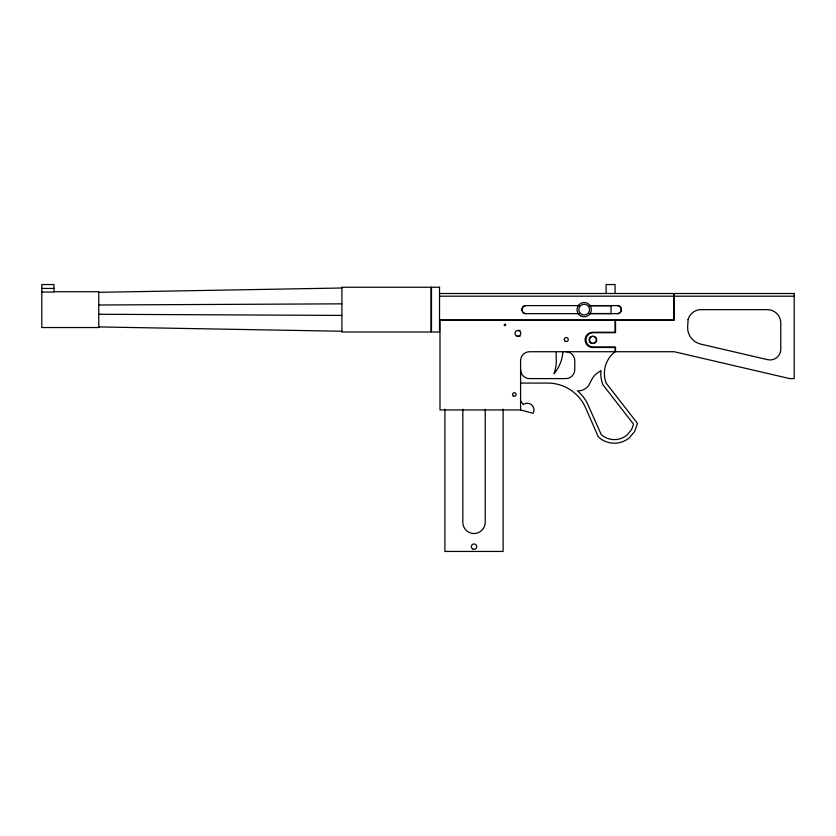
<?xml version="1.0" encoding="UTF-8"?>
<svg xmlns="http://www.w3.org/2000/svg" width="836" height="836" viewBox="0 0 836 836"><rect width="100%" height="100%" fill="white"/><g stroke="black" fill="none" stroke-linecap="round" stroke-linejoin="round"><path stroke-width="1.25" d="M504.244 324.859C506.532 322.163 505.707 327.503 504.275 325.089M579.473 305.6L525.969 305.6C520.786 305.401 520.786 313.855 525.969 313.657L579.473 313.657M589.913 313.657L617.313 313.657C622.496 313.855 622.496 305.401 617.313 305.6L589.913 305.6M98.763 292.328L341.914 288.002M98.763 304.994L341.914 303.834M41.8 288.441L53.985 288.441M53.985 291.722L98.763 291.722L98.763 327.545L41.8 327.545L41.8 284.553L53.985 284.553L53.985 292.025L41.8 292.025M439.537 293.509L673.743 293.509L673.743 319.927L439.537 319.927M439.537 296.195L673.743 296.195M674.192 296.205L794.2 296.205M589.161 305.725L611.053 305.725M589.161 313.531L611.053 313.531M517.902 330.45L520.055 330.45M517.902 336.281L520.055 336.281M520.588 409.943L439.987 409.943L439.987 320.376L615.077 320.376L615.077 332.247L592.693 332.247A7.608 7.608 0 0 0 585.075 339.855A7.608 7.608 0 0 0 592.693 347.473L615.077 347.473L615.077 351.726L529.543 351.726A8.956 8.956 0 0 0 520.588 360.682L520.588 409.943L533.128 413.297A6.719 6.719 0 0 0 523.953 404.122L523.315 404.614L520.588 400.987M520.588 383.076L547.684 383.076A41.424 41.424 0 0 1 585.639 407.895L598.283 436.81A23.377 23.377 0 0 0 629.299 437.824L634.712 431.345L637.471 423.371L606.121 383.076A27.41 27.41 0 0 1 615.077 351.726M98.763 314.263L341.914 315.423M98.763 326.928L341.914 331.255M590.153 342.394A3.584 3.584 0 0 0 596.152 340.785A3.584 3.584 0 0 0 591.763 336.396A3.584 3.584 0 0 0 590.153 342.394L590.644 342.77M556.139 352.593L556.285 363.284A47.547 47.547 0 0 1 554.038 373.723A37.85 37.85 0 0 0 562.868 351.935M615.077 293.509L615.077 284.553L606.121 284.553L606.121 293.509M611.053 305.38L611.053 313.887M503.126 409.149L503.126 551.447L444.909 551.447L444.909 409.149M485.214 409.274L485.214 522.343A11.192 11.192 0 0 1 474.022 533.535A11.192 11.192 0 0 1 462.82 522.343L462.82 409.274M525.969 313.657A4.034 4.034 0 0 1 521.936 309.633A4.034 4.034 0 0 1 525.969 305.6M617.313 305.6A4.034 4.034 0 0 1 621.347 309.633A4.034 4.034 0 0 1 617.313 313.657M520.588 369.637A8.956 8.956 0 0 0 529.543 378.593L565.815 378.593A8.956 8.956 0 0 0 574.771 369.637L574.771 360.682A8.956 8.956 0 0 0 565.815 351.726M600.917 370.933L600.854 371.403A30.995 30.995 0 0 0 601.774 381.195L602.902 384.759L633.573 424.197L631.577 429.579L627 435.054A19.782 19.782 0 0 1 603.571 436.413L601.209 434.553L586.987 402.565A45.008 45.008 0 0 0 579.087 392.251L577.467 390.809A12.697 12.697 0 0 0 590.415 382.083L592.181 378.75A19.029 19.029 0 0 1 600.008 371.341L600.917 370.933M688.08 319.592L687.62 327.618A16.919 16.919 0 0 0 700.704 344.098L767.678 359.679A10.669 10.669 0 0 0 780.761 349.281L780.761 323.072A13.439 13.439 0 0 0 767.333 309.633L701.059 309.633A13.439 13.439 0 0 0 688.08 319.592M431.031 287.239L341.914 287.239L341.914 332.017L431.031 332.017L431.031 287.239M439.537 287.239L431.48 287.239L431.48 332.017L439.537 332.017L439.537 287.239M794.2 293.52L674.192 293.52L674.192 320.376L615.526 320.376L615.526 332.697L593.132 332.697A7.169 7.169 0 0 0 585.973 339.855A7.169 7.169 0 0 0 593.132 347.024L615.526 347.024L615.526 351.726L674.192 351.726L789.717 378.593L794.2 378.593L794.2 293.52M516.449 335.884A2.916 2.916 0 0 0 520.818 333.365A2.916 2.916 0 0 0 516.449 330.847A2.916 2.916 0 0 0 516.449 335.884M565.261 341.276A2.017 2.017 0 0 0 568.281 339.531A2.017 2.017 0 0 0 565.261 337.786A2.017 2.017 0 0 0 565.261 341.276M513.429 396.045A1.787 1.787 0 0 0 516.115 394.487A1.787 1.787 0 0 0 513.429 392.941A1.787 1.787 0 0 0 513.429 396.045M472.674 548.959A2.686 2.686 0 0 0 476.708 546.629A2.686 2.686 0 0 0 472.674 544.309A2.686 2.686 0 0 0 472.674 548.959M580.602 315.841A7.169 7.169 0 0 0 591.345 309.633A7.169 7.169 0 0 0 580.602 303.426A7.169 7.169 0 0 0 580.602 315.841M580.383 313.427A5.371 5.371 0 0 0 589.37 311.023A5.371 5.371 0 0 0 582.786 304.44A5.371 5.371 0 0 0 580.383 313.427M590.603 342.394A3.584 3.584 0 0 0 596.601 340.785A3.584 3.584 0 0 0 592.212 336.396A3.584 3.584 0 0 0 590.603 342.394"/></g></svg>
